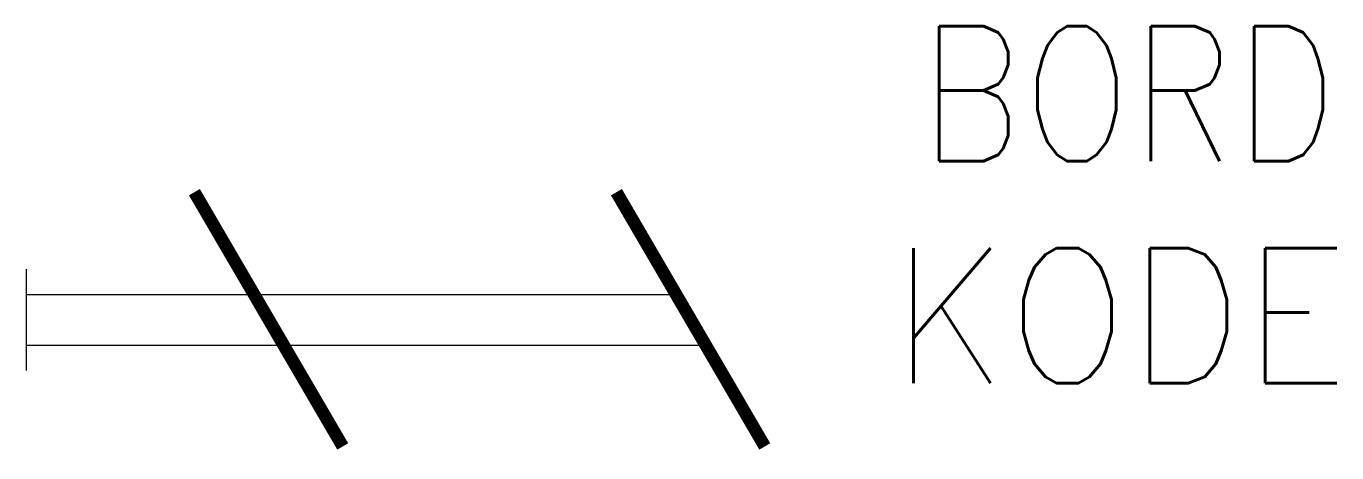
# Model space of a CAD drawing. Extents: x 57.5 to 88.6, y 131.8 to 142.
import ezdxf

# ---------------------------------------------------------------- set-up
doc = ezdxf.new("R2010")
doc.units = 0
doc.header["$LTSCALE"] = 6
doc.linetypes.add('DASHED', pattern=[0])
for name, color, linetype in [('1', 8, 'CONTINUOUS'), ('11', 30, 'DASHED'), ('12', 30, 'DASHED')]:
    doc.layers.add(name, color=color, linetype=linetype)
doc.styles.get("Standard").update_dxf_attribs({"font": 'simplex', "width": 0.85})

msp = doc.modelspace()

# ---------------------------------------------------------------- linework, layer by layer
at = {"layer": '1', "color": 0}
for p, q in [((57.5, 136.2), (57.5, 133.8)), ((57.5, 135.6), (62.922, 135.6)), ((63, 135.6), (72.899, 135.6)), ((57.5, 134.4), (63.631, 134.4)), ((63.5, 134.4), (73.599, 134.4))]:
    msp.add_line(p, q, dxfattribs=at)
at = {"layer": '1', "color": 0, "const_width": 0.3}
for points in [[(65, 132), (61.485, 138.022)], [(75, 132), (71.485, 138.022)]]:
    msp.add_lwpolyline(points, dxfattribs=at)

# ---------------------------------------------------------------- texts
at = {"layer": '11', "color": 0, "width": 0.85}
msp.add_attdef('BORD', (78.665, 138.753), '', height=3.2, dxfattribs=at)
at = {"layer": '12', "color": 0, "width": 0.95}
msp.add_attdef('KODE', (78, 133.5), '-S', height=3.2, dxfattribs=at)

doc.saveas('drawing.dxf')
